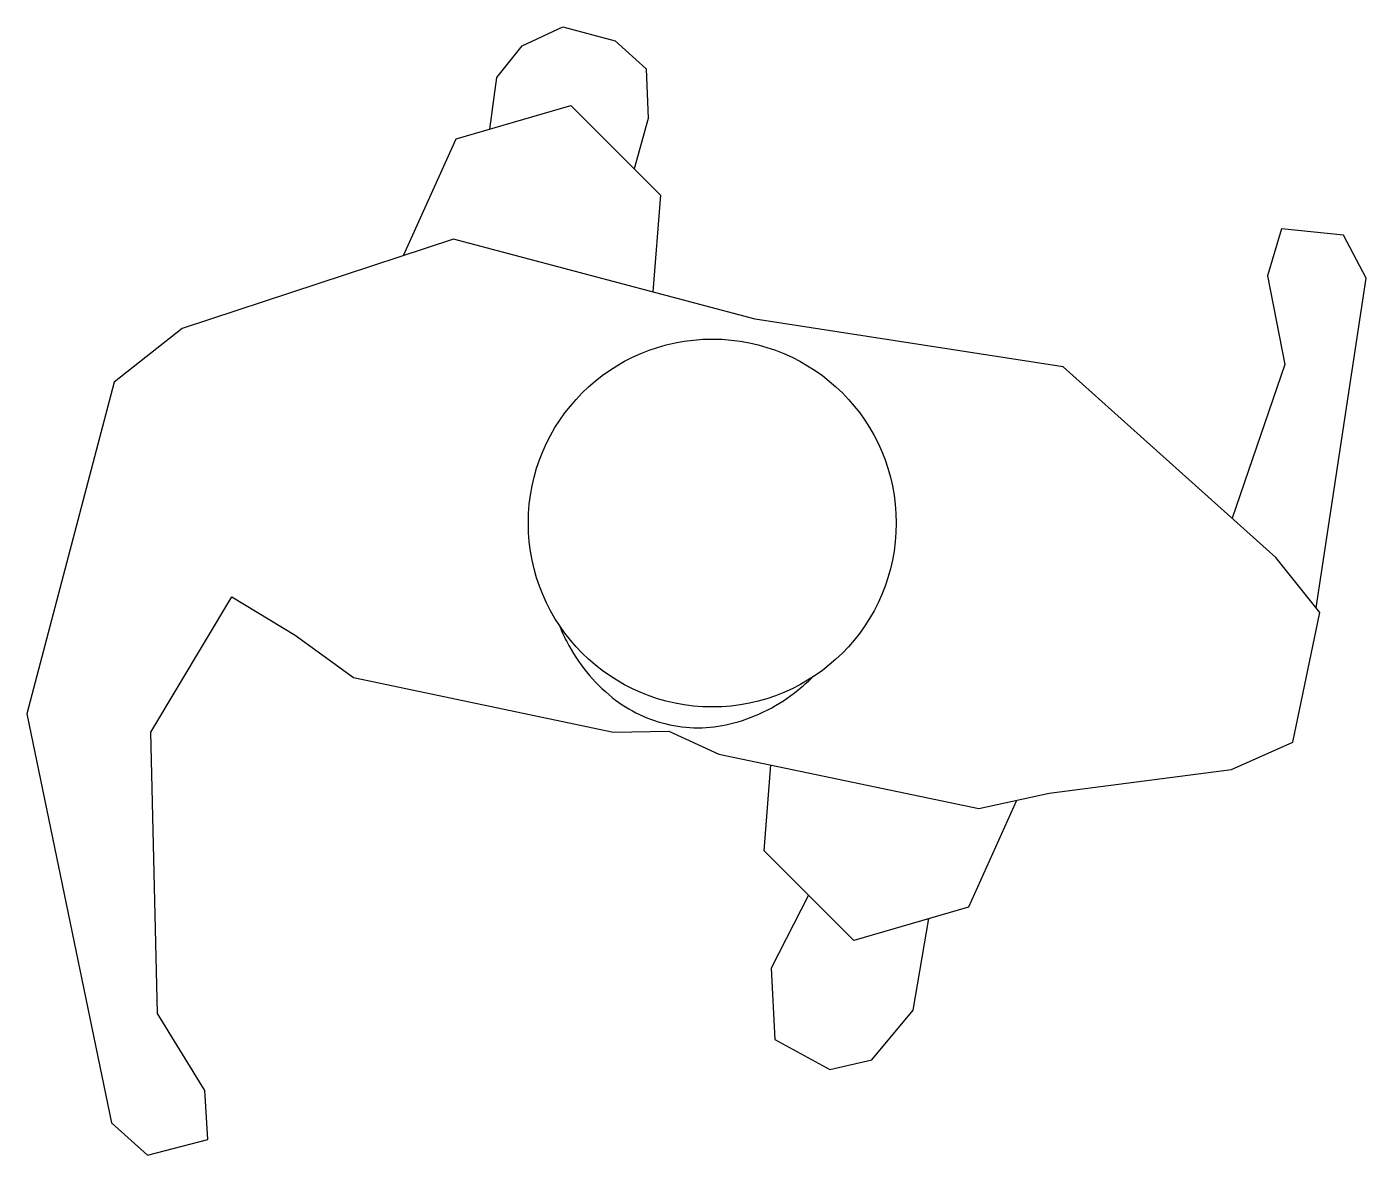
# Model space of a CAD drawing. Header units: millimetres. Extents: x 217.8 to 250.3, y 155.3 to 171.1.
# Drawn here: x 227.652 to 228.308, y 158.92 to 159.472 of the extents above; entities that cross this region are included whole.
import ezdxf

# ---------------------------------------------------------------- set-up
doc = ezdxf.new("R2010")
doc.units = ezdxf.units.MM
doc.layers.add('ARREDI_attrezzature', color=175, linetype='Continuous')

msp = doc.modelspace()

# ---------------------------------------------------------------- linework, layer by layer
at = {"layer": 'ARREDI_attrezzature'}
for p, q in [((227.8945, 159.46283), (227.9145, 159.47217)), ((227.9145, 159.47217), (227.94013, 159.4653)), ((227.94013, 159.4653), (227.9553, 159.45159)), ((227.88224, 159.44735), (227.8945, 159.46283)), ((227.9553, 159.45159), (227.95623, 159.42733)), ((227.87878, 159.42213), (227.88224, 159.44735)), ((227.86221, 159.41732), (227.91842, 159.43364)), ((227.91842, 159.43364), (227.96224, 159.38983)), ((227.95623, 159.42733), (227.94942, 159.40264)), ((227.83656, 159.36024), (227.86221, 159.41732)), ((227.96224, 159.38983), (227.95854, 159.34244)), ((228.26618, 159.37329), (228.25922, 159.35028)), ((228.29647, 159.3702), (228.26618, 159.37329)), ((227.86102, 159.36828), (227.72818, 159.3246)), ((228.00852, 159.32919), (227.86102, 159.36828)), ((228.30759, 159.34915), (228.29647, 159.3702)), ((228.25922, 159.35028), (228.26778, 159.30693)), ((228.28304, 159.1879), (228.30759, 159.34915)), ((228.15932, 159.30578), (228.00852, 159.32919)), ((227.72818, 159.3246), (227.69496, 159.29823)), ((228.26345, 159.21245), (228.15932, 159.30578)), ((228.26778, 159.30693), (228.24192, 159.23175)), ((227.69496, 159.29823), (227.65217, 159.13599)), ((228.28494, 159.18553), (228.26345, 159.21245)), ((227.71294, 159.12698), (227.75246, 159.19321)), ((227.75246, 159.19321), (227.78352, 159.17445)), ((228.27165, 159.1221), (228.28494, 159.18553)), ((227.78352, 159.17445), (227.81202, 159.15377)), ((227.81202, 159.15377), (227.9393, 159.12711)), ((227.65217, 159.13599), (227.69356, 158.93591)), ((227.71621, 158.98933), (227.71294, 159.12698)), ((227.9393, 159.12711), (227.96628, 159.12754)), ((227.96628, 159.12754), (227.99081, 159.11631)), ((228.24174, 159.10883), (228.27165, 159.1221)), ((227.99081, 159.11631), (228.11809, 159.08965)), ((228.01298, 159.06892), (228.01627, 159.11098)), ((228.15249, 159.09714), (228.24174, 159.10883)), ((228.13648, 159.09365), (228.11301, 159.04142)), ((228.11809, 159.08965), (228.15249, 159.09714)), ((228.0568, 159.02511), (228.01298, 159.06892)), ((228.03471, 159.0472), (228.01648, 159.01156)), ((228.11301, 159.04142), (228.0568, 159.02511)), ((228.08586, 158.99101), (228.09364, 159.0358)), ((228.01648, 159.01156), (228.01818, 158.97661)), ((227.73931, 158.95166), (227.71621, 158.98933)), ((228.06572, 158.96665), (228.08586, 158.99101)), ((228.01818, 158.97661), (228.04518, 158.96193)), ((228.04518, 158.96193), (228.06572, 158.96665)), ((227.74078, 158.92766), (227.73931, 158.95166)), ((227.69356, 158.93591), (227.71131, 158.92004)), ((227.71131, 158.92004), (227.74078, 158.92766))]:
    msp.add_line(p, q, dxfattribs=at)
msp.add_circle((227.98761, 159.22937), 0.09, dxfattribs=at)
for centre, radius, start, end in [((228.00733, 159.21812), 0.10227, 202.05365, 207.19221), ((227.99223, 159.21036), 0.08529, 207.19221, 231.09756), ((227.96503, 159.22699), 0.10227, 309.14085, 314.2794), ((227.98061, 159.19597), 0.06679, 231.09756, 258.16653), ((227.97575, 159.21382), 0.08529, 285.2355, 309.14085), ((227.98061, 159.19597), 0.06679, 258.16653, 285.2355)]:
    msp.add_arc(centre, radius, start, end, dxfattribs=at)

doc.saveas('drawing.dxf')
